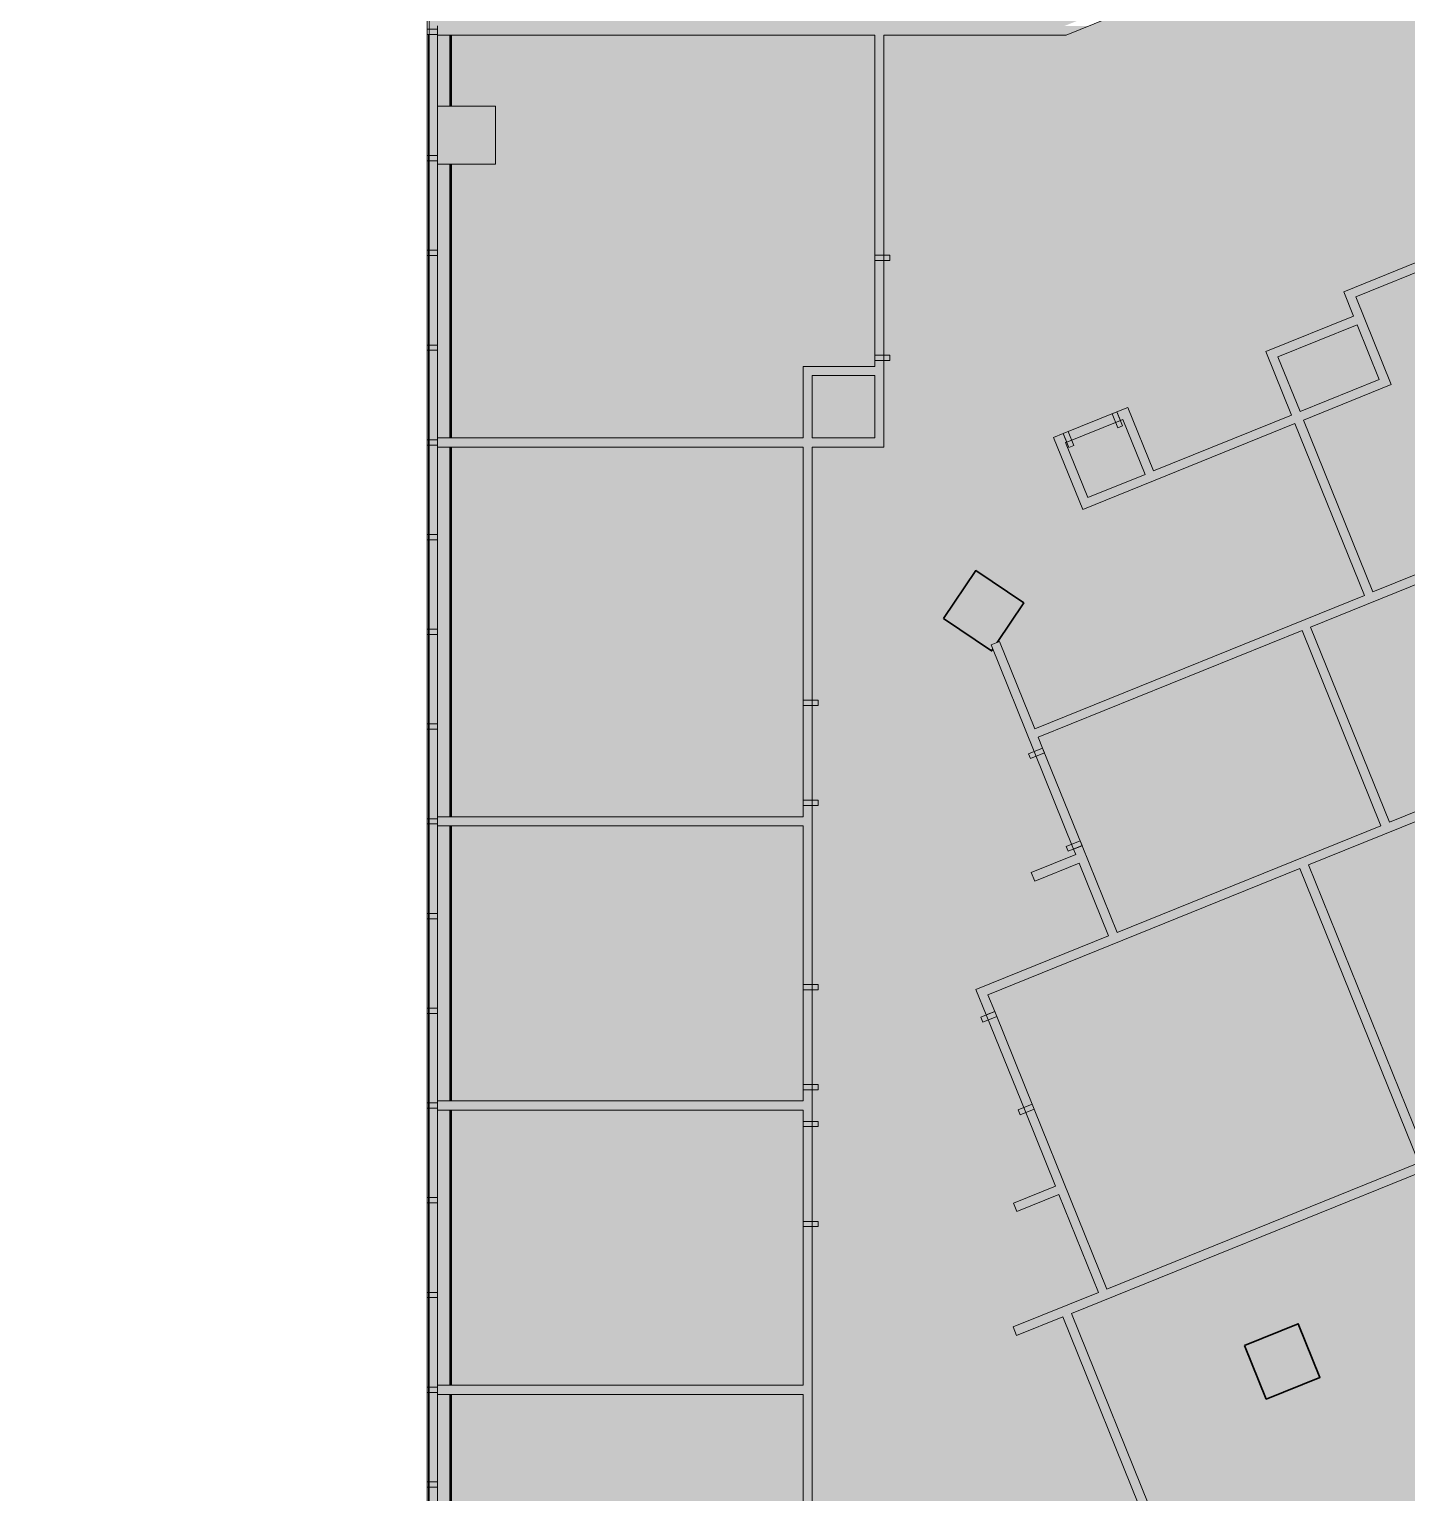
# Model space of a CAD drawing. Header units: inches. Extents: x -285 to 3116, y -17387 to -14851.
# Drawn here: x 1151 to 1674, y -16814 to -16258 of the extents above; entities that cross this region are included whole.
import ezdxf

# ---------------------------------------------------------------- set-up
doc = ezdxf.new("R2010")
doc.units = ezdxf.units.IN
doc.header["$MEASUREMENT"] = 0
for name, color, linetype, lineweight in [('A-COLS', 250, 'Continuous', 30), ('A-DETL-GENF', 92, 'Continuous', 9), ('A-DETL-THIN', 151, 'Continuous', 9), ('A-DOOR', 31, 'Continuous', 13), ('A-DOOR-FRAM', 250, 'Continuous', 30), ('A-FLOR-HRAL', 10, 'Continuous', 20), ('A-WALL', 113, 'Continuous', 13), ('A-WALL-PATT', 111, 'Continuous', 13), ('A-WALL-PRHT', 130, 'Continuous', 50), ('Chevy Chase Pavilion_9th - 900 _ 910_dwg', 8, 'Continuous', 9), ('I-WALL', 2, 'Continuous', 13), ('S-COLS', 52, 'Continuous', 13)]:
    doc.layers.add(name, color=color, linetype=linetype, lineweight=lineweight)

# ---------------------------------------------------------------- blocks, each defined once
blk = doc.blocks.new('Chevy Chase Pavilion_9th - 900 _ 910_dwg-4821032-FIRST FLOOR RCP')
at = {"layer": 'A-COLS', "color": 133, "flags": 128}
for points in [[(2141.67, 1912.51), (2153.93, 1930.78), (2172.19, 1918.51), (2162.07, 1903.42)], [(2160.39, 1900.92), (2159.93, 1900.25), (2141.67, 1912.51)]]:
    blk.add_lwpolyline(points, dxfattribs=at)
blk.add_lwpolyline([(2256.12, 1636.3), (2276.52, 1644.54), (2284.76, 1624.14), (2264.36, 1615.9)], close=True, dxfattribs=at)
at = {"layer": 'A-FLOR-HRAL', "color": 253}
for p, q in [((1945.33, 2326.94), (1945.33, 1510.48)), ((1949.29, 2134.22), (1949.29, 2107.22)), ((1949.29, 2085.22), (1949.29, 1981.23)), ((1949.29, 1977.73), (1949.29, 1837.23)), ((1949.29, 1833.73), (1949.29, 1729.23)), ((1949.29, 1725.73), (1949.29, 1621.23)), ((1949.29, 1617.73), (1949.29, 1513.23))]:
    blk.add_line(p, q, dxfattribs=at)
at = {"layer": 'A-FLOR-HRAL', "color": 253, "flags": 128}
for points in [[(1949.28, 2134.47), (1945.33, 2134.47), (1945.33, 2136.47), (1949.28, 2136.47)], [(1949.28, 1978.48), (1945.33, 1978.48), (1945.33, 1980.47), (1949.28, 1980.47)], [(1949.28, 1834.48), (1945.33, 1834.48), (1945.33, 1836.47), (1949.28, 1836.47)], [(1949.28, 1726.48), (1945.33, 1726.48), (1945.33, 1728.47), (1949.28, 1728.47)], [(1949.28, 1618.48), (1945.33, 1618.48), (1945.33, 1620.47), (1949.28, 1620.47)]]:
    blk.add_lwpolyline(points, dxfattribs=at)
for points in [[(1949.28, 2088.47), (1949.28, 2086.48), (1945.33, 2086.48), (1945.33, 2088.47)], [(1949.28, 2052.47), (1949.28, 2050.48), (1945.33, 2050.48), (1945.33, 2052.47)], [(1949.28, 2016.47), (1949.28, 2014.48), (1945.33, 2014.48), (1945.33, 2016.47)], [(1949.28, 1944.47), (1949.28, 1942.48), (1945.33, 1942.48), (1945.33, 1944.47)], [(1949.28, 1908.47), (1949.28, 1906.48), (1945.33, 1906.48), (1945.33, 1908.47)], [(1949.28, 1872.47), (1949.28, 1870.48), (1945.33, 1870.48), (1945.33, 1872.47)], [(1949.28, 1800.47), (1949.28, 1798.48), (1945.33, 1798.48), (1945.33, 1800.47)], [(1949.28, 1764.47), (1949.28, 1762.48), (1945.33, 1762.48), (1945.33, 1764.47)], [(1949.28, 1692.47), (1949.28, 1690.48), (1945.33, 1690.48), (1945.33, 1692.47)], [(1949.28, 1656.47), (1949.28, 1654.48), (1945.33, 1654.48), (1945.33, 1656.47)], [(1949.28, 1584.47), (1949.28, 1582.48), (1945.33, 1582.48), (1945.33, 1584.47)]]:
    blk.add_lwpolyline(points, close=True, dxfattribs=at)
at = {"layer": 'A-WALL', "color": 133, "lineweight": 30}
for p, q in [((1946.03, 2134.48), (1946.03, 2088.47)), ((1946.03, 2098.48), (1946.03, 2052.47)), ((1946.03, 2062.48), (1946.03, 2016.47)), ((1946.03, 2026.48), (1946.03, 1980.47)), ((1946.03, 1990.48), (1946.03, 1944.47)), ((1946.03, 1954.48), (1946.03, 1908.47)), ((1946.03, 1918.48), (1946.03, 1872.47)), ((1946.03, 1882.48), (1946.03, 1836.47)), ((1946.03, 1846.48), (1946.03, 1800.47)), ((1946.03, 1810.48), (1946.03, 1764.47)), ((1946.03, 1774.48), (1946.03, 1728.47)), ((1946.03, 1738.48), (1946.03, 1692.47)), ((1946.03, 1702.48), (1946.03, 1656.47)), ((1946.03, 1666.48), (1946.03, 1620.47)), ((1946.03, 1630.48), (1946.03, 1584.47)), ((1946.03, 1594.48), (1946.03, 1548.47))]:
    blk.add_line(p, q, dxfattribs=at)
at = {"layer": 'A-WALL-PRHT', "color": 213}
for p, q in [((1954.3, 2134.22), (1954.3, 2107.22)), ((1954.3, 2085.22), (1954.3, 1981.23)), ((1954.3, 1977.73), (1954.3, 1837.23)), ((1954.3, 1833.73), (1954.3, 1729.23)), ((1954.3, 1725.73), (1954.3, 1621.23)), ((1954.3, 1617.73), (1954.3, 1513.23))]:
    blk.add_line(p, q, dxfattribs=at)
blk = doc.blocks.new('Single Flush - OTJ_SOLIDFLUSH_ALUM-4829932-FIRST FLOOR RCP')
at = {"layer": 'A-DOOR-FRAM', "color": 8, "lineweight": 20}
for p, q in [((-20, -4), (-20, 1.75)), ((-20, 1.75), (-18, 1.75)), ((-18, -4), (-18, 1.75)), ((18.000004, -4), (18.000004, 1.75)), ((18.000004, 1.75), (20.000004, 1.75)), ((20.000004, -4), (20.000004, 1.75)), ((-20, -4), (-18, -4)), ((18.000004, -4), (20.000004, -4))]:
    blk.add_line(p, q, dxfattribs=at)
blk = doc.blocks.new('Single Flush - OTJ_SOLIDFLUSH_ALUM-4829993-FIRST FLOOR RCP')
at = {"layer": 'A-DOOR-FRAM', "color": 8, "lineweight": 20}
for p, q in [((-20, 4), (-20, -1.75)), ((-20, 4), (-18, 4)), ((-18, 4), (-18, -1.75)), ((18.000004, 4), (18.000004, -1.75)), ((18.000004, 4), (20.000004, 4)), ((20.000004, 4), (20.000004, -1.75)), ((-20, -1.75), (-18, -1.75)), ((18.000004, -1.75), (20.000004, -1.75))]:
    blk.add_line(p, q, dxfattribs=at)
blk = doc.blocks.new('Single Flush - 18_-4865714-FIRST FLOOR RCP')
at = {"layer": 'A-DOOR-FRAM', "color": 8, "lineweight": 20}
for p, q in [((-11, 4), (-11, -1.75)), ((-11, 4), (-9, 4)), ((-9, 4), (-9, -1.75)), ((9.000004, 4), (9.000004, -1.75)), ((9.000004, 4), (11.000004, 4)), ((11.000004, 4), (11.000004, -1.75)), ((-11, -1.75), (-9, -1.75)), ((9.000004, -1.75), (11.000004, -1.75))]:
    blk.add_line(p, q, dxfattribs=at)
blk = doc.blocks.new('Concrete-Rectangular-Column - 1_10_-4868861-FIRST FLOOR RCP')
at = {"layer": 'S-COLS', "lineweight": 9}
blk.add_hatch(color=7, dxfattribs=at).paths.add_polyline_path([(-11, -11), (11, -11), (11, 11), (-11, 11), (-11, -0.73)], flags=0)
at = {"layer": 'S-COLS', "color": 8, "lineweight": 20}
for p, q in [((-11, 11), (11, 11)), ((-11, -11), (-11, 11)), ((11, 11), (11, -11)), ((11, -11), (-11, -11))]:
    blk.add_line(p, q, dxfattribs=at)

msp = doc.modelspace()

# ---------------------------------------------------------------- hatches: boundary and pattern name
at = {"layer": 'A-DETL-GENF'}
h = msp.add_hatch(color=9, dxfattribs=at)
h.paths.add_polyline_path([(1302.6, -17215.94), (2101.91, -16893.02), (2369.07, -17073.22), (3115.76, -16771.16), (2391.35, -14980.46), (213.35, -14980.46), (213.35, -15030.58), (-284.65, -15030.58), (-284.65, -16143.57), (537.04, -15811.16), (531.92, -15800.18), (523.56, -15803.56), (515.31, -15783.16), (522.61, -15780.21), (514.27, -15762.32), (514.27, -15614.27), (505.02, -15614.27), (505.02, -15592.27), (514.27, -15592.27), (514.27, -15590.77), (505.02, -15590.77), (505.02, -15568.77), (514.27, -15568.77), (514.28, -15462.32), (1432.27, -15462.32), (1458.98, -15483.69), (1462.14, -15478.99), (1480.38, -15491.3), (1476.2, -15497.5), (1563.41, -15567.33), (1764.19, -16064.31), (1747.08, -16071.22), (1783.03, -16160.06), (1782.99, -16160.08), (1783.33, -16160.94), (1811.86, -16160.94), (1811.86, -16164.44), (1782.49, -16164.44), (1608.57, -16234.8), (1607.26, -16231.55), (1636.65, -16219.66), (1575.78, -16069.07), (1551.88, -16010), (1308.53, -16066.99), (1308.52, -16066.94), (1302.6, -16068.38), (1302.6, -16877.94)], flags=0)
h.paths.add_polyline_path([(1504.34, -17130.23), (1444.27, -16981.55), (1444.8, -16981.34), (1444.8, -16929.33), (1448.3, -16929.33), (1448.3, -16979.92), (1536.76, -16944.19), (1538.07, -16947.43), (1448.83, -16983.48), (1507.58, -17128.92)], flags=0)
h.paths.add_polyline_path([(1637.85, -17076.29), (1579.1, -16930.86), (1575.16, -16932.45), (1573.85, -16929.2), (1584.97, -16924.71), (1586.28, -16927.95), (1582.34, -16929.54), (1641.1, -17074.98)], flags=0)
h.paths.add_polyline_path([(1743.46, -17006.56), (1694.11, -16884.39), (1623.37, -16912.97), (1622.06, -16909.72), (1699.98, -16878.24), (1701.3, -16881.49), (1697.35, -16883.08), (1746.71, -17005.25)], flags=0)
h.paths.add_polyline_path([(1905.81, -16968.04), (1847.05, -16822.6), (1738.38, -16866.5), (1737.07, -16863.26), (1973.93, -16767.57), (1975.24, -16770.82), (1850.3, -16821.29), (1909.05, -16966.73)], flags=0)
h.paths.add_polyline_path([(2374.07, -16920.99), (2319.62, -16786.38), (2314.55, -16788.43), (2313.24, -16785.19), (2324.36, -16780.69), (2325.67, -16783.93), (2322.86, -16785.07), (2377.32, -16919.68)], flags=0)
h.paths.add_polyline_path([(2082.9, -16896.48), (2081.11, -16892.06), (2031.38, -16838.73), (2047.73, -16832.12), (2016.27, -16754.24), (2012.33, -16755.83), (2011.01, -16752.59), (2084.73, -16722.81), (2086.04, -16726.05), (2019.51, -16752.93), (2052.29, -16834.06), (2037.42, -16840.07), (2084.11, -16890.14), (2086.15, -16895.17), (2084.11, -16895.99)], flags=0)
h.paths.add_polyline_path([(1448.3, -16889.33), (1444.8, -16889.33), (1444.8, -16885.08), (1305.81, -16885.08), (1305.81, -16881.58), (1444.8, -16881.58), (1444.8, -16877.33), (1448.3, -16877.33), (1448.3, -16885.08)], flags=0)
h.paths.add_polyline_path([(2104.59, -16889.06), (2101.37, -16887.69), (2145.93, -16782.86), (2142.91, -16775.38), (2169.5, -16764.62), (2262.13, -16805.87), (2276.15, -16800.19), (2277.47, -16803.44), (2262.06, -16809.67), (2169.43, -16768.43), (2147.47, -16777.31), (2149.72, -16782.9), (2109.32, -16877.94)], flags=0)
h.paths.add_polyline_path([(1570.71, -16865.49), (1569.4, -16862.24), (1587.02, -16855.13), (1543.58, -16747.6), (1525.96, -16754.71), (1524.65, -16751.47), (1557.1, -16738.36), (1542.06, -16701.19), (1526.07, -16707.65), (1524.76, -16704.41), (1540.75, -16697.94), (1529.44, -16669.99), (1532.69, -16668.68), (1560.35, -16737.05), (1678.97, -16689.12), (1633.71, -16577.22), (1515.1, -16625.2), (1517.69, -16631.6), (1514.44, -16632.91), (1510.54, -16623.27), (1560.99, -16602.86), (1549.81, -16575.21), (1532.89, -16582.05), (1531.58, -16578.81), (1548.49, -16571.96), (1547.65, -16569.88), (1550.89, -16568.57), (1564.24, -16601.55), (1664.48, -16560.99), (1634.51, -16486.82), (1534.24, -16527.39), (1535.89, -16531.49), (1532.65, -16532.8), (1516.27, -16492.31), (1519.52, -16491), (1532.92, -16524.14), (1658.22, -16473.45), (1631.82, -16408.19), (1551.13, -16440.83), (1540.05, -16413.43), (1543.75, -16411.94), (1545.06, -16415.18), (1544.6, -16415.36), (1553.06, -16436.27), (1574.84, -16427.47), (1566.39, -16406.56), (1565.45, -16406.94), (1564.14, -16403.7), (1568.33, -16402.01), (1578.08, -16426.15), (1630.51, -16404.95), (1620.75, -16380.83), (1654.13, -16367.34), (1650.38, -16358.07), (1698.36, -16338.67), (1699.67, -16341.91), (1693.87, -16344.25), (1710.58, -16385.61), (1707.34, -16386.92), (1690.63, -16345.56), (1654.94, -16360), (1668.42, -16393.38), (1635.06, -16406.88), (1661.47, -16472.14), (1730.48, -16444.22), (1722.32, -16424.01), (1725.56, -16422.7), (1735.04, -16446.15), (1637.76, -16485.51), (1667.73, -16559.68), (1766.92, -16519.55), (1769.82, -16526.74), (1766.58, -16528.05), (1764.98, -16524.11), (1636.95, -16575.91), (1682.22, -16687.81), (1739.72, -16664.58), (1733.7, -16649.67), (1789.25, -16627.2), (1773.89, -16589.18), (1788.83, -16583.14), (1781.56, -16565.14), (1784.8, -16563.83), (1793.39, -16585.08), (1778.45, -16591.11), (1843.28, -16751.6), (1858.69, -16745.37), (1860, -16748.62), (1768.44, -16785.61), (1767.13, -16782.36), (1840.04, -16752.91), (1805.79, -16668.13), (1794.35, -16684.47), (1759.77, -16660.26), (1683.53, -16691.05), (1727.02, -16798.57), (1730.05, -16797.35), (1731.36, -16800.59), (1720.79, -16804.86), (1719.48, -16801.61), (1723.78, -16799.88), (1680.29, -16692.37), (1546.82, -16746.29), (1590.26, -16853.82), (1682.39, -16816.6), (1683.7, -16819.84), (1587.02, -16858.9)], flags=0)
h.paths.add_polyline_path([(2497.7, -16841.28), (2453.57, -16732.19), (2362.75, -16768.93), (2361.44, -16765.69), (2546.78, -16690.71), (2548.09, -16693.96), (2456.81, -16730.88), (2500.94, -16839.97)], flags=0)
h.paths.add_polyline_path([(1448.3, -16837.33), (1444.8, -16837.33), (1444.8, -16777.08), (1305.8, -16777.08), (1305.8, -16773.58), (1444.8, -16773.58), (1444.8, -16713.33), (1448.3, -16713.33), (1448.3, -16781.12)], flags=0)
h.paths.add_polyline_path([(2641.13, -16813.36), (2586.53, -16678.41), (2585.17, -16678.96), (2583.86, -16675.71), (2591.27, -16672.71), (2592.59, -16675.96), (2589.78, -16677.09), (2644.37, -16812.05)], flags=0)
h.paths.add_polyline_path([(2285.08, -16750.5), (2193.11, -16709.55), (2160.02, -16627.64), (2157.18, -16628.79), (2155.87, -16625.54), (2158.71, -16624.4), (2157.69, -16621.88), (2156.99, -16622.16), (2119.48, -16529.32), (2058.16, -16554.1), (2055.07, -16546.45), (1996.3, -16570.19), (2037.96, -16673.18), (2118.78, -16640.53), (2120.09, -16643.77), (1959.26, -16708.75), (1957.94, -16705.51), (2034.72, -16674.49), (1993.05, -16571.51), (1873.52, -16619.8), (1915.18, -16722.78), (1920.86, -16720.49), (1922.17, -16723.73), (1913.24, -16727.34), (1867.36, -16613.93), (1870.61, -16612.61), (1872.2, -16616.56), (2027.91, -16553.65), (1980.04, -16435.18), (1841.93, -16490.98), (1858.91, -16532.95), (1841.27, -16540.09), (1855.61, -16575.53), (1852.36, -16576.85), (1836.71, -16538.16), (1854.35, -16531.02), (1838.68, -16492.29), (1821.12, -16499.38), (1774.49, -16383.95), (1797.67, -16374.58), (1789.14, -16353.49), (1792.39, -16352.18), (1802.22, -16376.52), (1779.04, -16385.88), (1823.06, -16494.83), (1978.73, -16431.93), (1908.31, -16257.62), (1775.81, -16311.15), (1777.41, -16315.09), (1774.16, -16316.4), (1772.57, -16312.46), (1733.05, -16328.43), (1731.74, -16325.18), (1906.99, -16254.38), (1870.66, -16164.44), (1847.86, -16164.44), (1847.86, -16160.94), (1869.24, -16160.94), (1858.64, -16134.69), (1862.35, -16133.19), (1862.83, -16134.39), (1893.44, -16122.02), (1894.94, -16125.73), (1864.33, -16138.1), (1900.27, -16227.05), (1996.71, -16188.09), (1960.75, -16099.09), (1933.87, -16109.96), (1932.37, -16106.25), (1989.85, -16083.02), (1991.35, -16086.73), (1964.46, -16097.59), (2000.42, -16186.59), (2096.83, -16147.64), (2060.82, -16058.63), (2030.29, -16070.98), (2028.79, -16067.27), (2063.03, -16053.42), (2105.52, -16158.45), (2085.06, -16166.73), (2092.3, -16184.66), (2198, -16141.96), (2183, -16104.88), (2209.11, -16094.33), (2174.41, -16008.55), (2178.12, -16007.05), (2253.73, -16193.95), (2237.93, -16200.33), (2213.55, -16139.99), (2093.8, -16188.37), (2116.31, -16244.08), (2202.6, -16209.22), (2256.57, -16342.8), (2196.76, -16366.96), (2219.27, -16422.68), (2312.48, -16385.02), (2287.94, -16324.29), (2304.61, -16317.56), (2387.81, -16523.52), (2397.36, -16519.66), (2399.23, -16524.29), (2390.15, -16527.96), (2452.7, -16682.78), (2285.14, -16750.47)], flags=0)
h.paths.add_polyline_path([(2285.14, -16746.7), (2420.65, -16691.95), (2402.51, -16647.04), (2430, -16635.94), (2386.91, -16529.28), (2271.85, -16575.76), (2282.15, -16601.26), (2278.9, -16602.57), (2268.6, -16577.07), (2160.93, -16620.57), (2195.82, -16706.93), (2285.08, -16746.67)], flags=0)
h.paths.add_polyline_path([(2764.75, -16733.24), (2720.62, -16624.16), (2629.67, -16660.96), (2628.35, -16657.71), (2724.68, -16618.74), (2725.99, -16621.99), (2723.87, -16622.85), (2768, -16731.93)], flags=0)
h.paths.add_polyline_path([(2908.14, -16705.43), (2853.58, -16570.38), (2763.07, -16606.99), (2761.76, -16603.74), (2852.27, -16567.13), (2850.84, -16563.61), (2854.09, -16562.3), (2911.38, -16704.12)], flags=0)
h.paths.add_polyline_path([(2423.9, -16690.64), (2448.14, -16680.85), (2431.31, -16639.18), (2407.07, -16648.98), (2420.72, -16682.78)], flags=0)
h.paths.add_polyline_path([(1793.49, -16679.59), (1804.22, -16664.26), (1796.59, -16645.38), (1763.64, -16658.69), (1778.45, -16669.06)], flags=0)
h.paths.add_polyline_path([(1444.8, -16673.33), (1444.8, -16669.08), (1305.8, -16669.08), (1305.8, -16665.58), (1444.8, -16665.58), (1444.8, -16661.33), (1448.3, -16661.33), (1448.3, -16673.33)], flags=0)
h.paths.add_polyline_path([(1742.97, -16663.27), (1795.28, -16642.13), (1790.56, -16630.44), (1738.25, -16651.6), (1741.75, -16660.26)], flags=0)
h.paths.add_polyline_path([(2508.22, -16660.35), (2505.36, -16653.27), (2508.61, -16651.96), (2510.16, -16655.8), (2554.66, -16637.81), (2536.39, -16592.66), (2491.91, -16610.63), (2493.62, -16614.87), (2490.38, -16616.18), (2485.87, -16605.02), (2489.11, -16603.71), (2490.6, -16607.39), (2535.08, -16589.42), (2517.11, -16544.98), (2472.64, -16562.94), (2474.13, -16566.62), (2470.88, -16567.93), (2466.29, -16556.57), (2469.54, -16555.26), (2471.33, -16559.7), (2515.79, -16541.73), (2493.16, -16485.78), (2447.1, -16504.39), (2447.29, -16504.88), (2448.92, -16504.22), (2450.43, -16507.97), (2447.19, -16509.28), (2445.67, -16505.53), (2436.32, -16509.31), (2434.45, -16504.68), (2442.83, -16501.29), (2266.94, -16065.91), (2525.38, -15961.5), (2490.2, -15874.44), (2713.16, -15784.37), (2714.66, -15788.08), (2495.41, -15876.65), (2530.58, -15963.71), (2273.08, -16067.74), (2447.47, -16499.41), (2445.42, -16500.24), (2445.6, -16500.68), (2920.05, -16309), (2924.66, -16320.41), (2929.59, -16318.42), (2930.9, -16321.66), (2922.72, -16324.97), (2918.3, -16314.02), (2776.87, -16371.16), (2820.81, -16479.92), (2817.56, -16481.23), (2815.92, -16477.16), (2812.2, -16478.67), (2810.89, -16475.42), (2814.61, -16473.92), (2773.62, -16372.47), (2628.55, -16431.08), (2690.05, -16583.12), (2715.05, -16573.02), (2706.95, -16553), (2759.24, -16531.85), (2746.89, -16501.32), (2773.81, -16490.42), (2775.12, -16493.67), (2751.44, -16503.25), (2763.8, -16533.78), (2711.51, -16554.93), (2719.61, -16574.95), (2688.12, -16587.67), (2680.03, -16567.67), (2608.64, -16596.55), (2616.71, -16616.52), (2598.81, -16623.75), (2597.5, -16620.51), (2612.16, -16614.59), (2604.09, -16594.62), (2678.71, -16564.43), (2625.3, -16432.39), (2496.4, -16484.47), (2557.91, -16636.5), (2560.41, -16635.49), (2561.72, -16638.74), (2510.16, -16659.57)], flags=0)
h.paths.add_polyline_path([(1448.3, -16621.33), (1444.8, -16621.33), (1444.8, -16561.08), (1305.8, -16561.08), (1305.8, -16557.58), (1444.8, -16557.58), (1444.8, -16553.33), (1448.3, -16553.33), (1448.3, -16601.55)], flags=0)
h.paths.add_polyline_path([(2159.75, -16615.65), (2193.15, -16602.16), (2157.17, -16513.1), (2123.77, -16526.59), (2157.69, -16610.53)], flags=0)
h.paths.add_polyline_path([(2197.79, -16600.29), (2383.18, -16525.39), (2347.2, -16436.32), (2161.81, -16511.23), (2188.41, -16577.07)], flags=0)
h.paths.add_polyline_path([(2031.62, -16552.15), (2053.76, -16543.2), (2051.9, -16538.6), (2055.14, -16537.29), (2060.09, -16549.54), (2120.49, -16525.14), (2119.58, -16522.89), (2206.28, -16487.87), (2198.5, -16468.63), (2026.03, -16538.31), (2031.47, -16551.78)], flags=0)
h.paths.add_polyline_path([(2024.15, -16533.67), (2041.07, -16526.84), (2032.06, -16504.56), (2015.15, -16511.39), (2020.79, -16525.34)], flags=0)
h.paths.add_polyline_path([(2835.86, -16526.52), (2832.55, -16518.32), (2835.79, -16517.01), (2836.79, -16519.49), (2960.01, -16469.71), (2961.32, -16472.95), (2838.1, -16522.73), (2839.1, -16525.21), (2836.79, -16526.15)], flags=0)
h.paths.add_polyline_path([(2044.77, -16525.34), (2196.63, -16463.99), (2185.46, -16436.34), (2214.64, -16424.55), (2169.62, -16313.12), (1967.96, -16394.6), (2012.9, -16505.83), (2033.52, -16497.5), (2039.14, -16511.39)], flags=0)
h.paths.add_polyline_path([(1444.8, -16513.33), (1444.8, -16417.08), (1305.8, -16417.08), (1305.81, -16413.58), (1444.8, -16413.58), (1444.8, -16386.42), (1472.05, -16386.42), (1472.05, -16384.17), (1475.55, -16384.17), (1475.55, -16417.08), (1448.3, -16417.08), (1448.3, -16513.33)], flags=0)
h.paths.add_polyline_path([(2213.69, -16484.87), (2289.16, -16454.38), (2270.21, -16407.49), (2194.75, -16437.98), (2212.96, -16483.05)], flags=0)
h.paths.add_polyline_path([(2296.58, -16451.38), (2345.32, -16431.69), (2326.38, -16384.8), (2277.63, -16404.49), (2290.49, -16436.32)], flags=0)
h.paths.add_polyline_path([(1471.96, -16413.58), (1472.05, -16413.58), (1472.05, -16389.92), (1448.3, -16389.92), (1448.3, -16413.58)], flags=0)
h.paths.add_polyline_path([(1633.75, -16403.63), (1663.87, -16391.45), (1655.44, -16370.59), (1625.31, -16382.76), (1631.82, -16398.86)], flags=0)
h.paths.add_polyline_path([(1966.09, -16389.96), (2172.38, -16306.61), (2194.89, -16362.33), (2250.06, -16340.04), (2219.65, -16264.76), (2137.99, -16297.75), (2140.65, -16304.34), (1960.84, -16376.98)], flags=0)
h.paths.add_polyline_path([(2317.12, -16383.15), (2324.51, -16380.16), (2301.84, -16324.07), (2294.45, -16327.05), (2315.91, -16380.16)], flags=0)
h.paths.add_polyline_path([(1958.97, -16372.34), (2134.14, -16301.57), (2080.42, -16168.6), (1916.47, -16234.93), (1926.56, -16259.91), (1915.37, -16264.43), (1935.04, -16313.12)], flags=0)
h.paths.add_polyline_path([(1475.55, -16344.17), (1472.05, -16344.17), (1472.05, -16260.58), (1305.8, -16260.58), (1305.8, -16257.08), (1544.17, -16257.08), (1570.18, -16246.56), (1571.49, -16249.8), (1544.85, -16260.58), (1475.55, -16260.58)], flags=0)
h.paths.add_polyline_path([(1305.81, -16309.58), (1305.81, -16287.58), (1327.81, -16287.58), (1327.81, -16309.58)], flags=0)
h.paths.add_polyline_path([(2136.12, -16293.12), (2217.77, -16260.13), (2199.84, -16215.73), (2118.18, -16248.72), (2136.02, -16292.86)], flags=0)
h.paths.add_polyline_path([(1913.87, -16260.72), (1921.35, -16257.7), (1909.25, -16227.73), (1901.77, -16230.76), (1912.65, -16257.7)], flags=0)
h.paths.add_polyline_path([(1914.97, -16231.22), (2100.31, -16156.24), (2098.33, -16151.34), (1912.96, -16226.23), (1914.78, -16230.76)], flags=0)
h.paths.add_polyline_path([(1639.89, -16218.35), (1779.87, -16161.72), (1779.74, -16161.39), (1639.76, -16218.02)], flags=0)
h.paths.add_polyline_path([(2240.69, -16193.83), (2248.14, -16190.82), (2225.61, -16135.12), (2218.19, -16138.12), (2239.48, -16190.82)], flags=0)
h.paths.add_polyline_path([(2201.71, -16140.46), (2224.11, -16131.41), (2210.61, -16098.04), (2188.21, -16107.09), (2201.52, -16139.99)], flags=0)
h.paths.add_polyline_path([(1566.03, -16106.49), (1557.79, -16086.09), (1578.19, -16077.85), (1586.43, -16098.25)], flags=0)
at = {"layer": 'A-WALL-PATT', "lineweight": 9}
for points in [[(1544.85, -16260.58), (1553.46, -16257.08), (1305.8, -16257.08), (1305.8, -16260.58), (1544.17, -16260.58)], [(1654.94, -16360), (1690.63, -16345.56), (1689.32, -16342.32), (1653.63, -16356.76)], [(1665.18, -16394.69), (1668.42, -16393.38), (1653.63, -16356.76), (1650.38, -16358.07), (1664.65, -16393.38)], [(1625.31, -16382.76), (1655.44, -16370.59), (1654.13, -16367.34), (1623.99, -16379.52)], [(1630.51, -16404.95), (1633.75, -16403.63), (1623.99, -16379.52), (1620.75, -16380.83), (1623.99, -16388.85)], [(1472.05, -16389.92), (1472.05, -16386.42), (1448.3, -16386.42), (1448.3, -16389.92), (1448.39, -16389.92)], [(1554.38, -16439.52), (1665.18, -16394.69), (1663.87, -16391.45), (1553.06, -16436.27), (1553.46, -16437.26)], [(1574.84, -16427.47), (1578.08, -16426.15), (1569.64, -16405.25), (1566.39, -16406.56), (1574.76, -16427.27)], [(1658.22, -16473.45), (1661.47, -16472.14), (1635.06, -16406.88), (1631.82, -16408.19), (1658.16, -16473.3)], [(1551.13, -16440.83), (1554.38, -16439.52), (1543.29, -16412.12), (1540.05, -16413.43), (1544.17, -16423.61)], [(1534.24, -16527.39), (1731.8, -16447.46), (1730.48, -16444.22), (1532.92, -16524.14)], [(1664.48, -16560.99), (1667.73, -16559.68), (1637.76, -16485.51), (1634.51, -16486.82), (1664.44, -16560.88)], [(1511.85, -16626.51), (1768.23, -16522.8), (1766.92, -16519.55), (1510.54, -16623.27), (1511.32, -16625.2)], [(1444.8, -16561.08), (1444.8, -16557.58), (1305.8, -16557.58), (1305.8, -16561.08), (1338.14, -16561.08)], [(1532.89, -16582.05), (1549.81, -16575.21), (1548.49, -16571.96), (1531.58, -16578.81)], [(1525.96, -16754.71), (1796.59, -16645.38), (1795.28, -16642.13), (1524.65, -16751.47)], [(1305.8, -16669.08), (1444.8, -16669.08), (1444.8, -16665.58), (1305.8, -16665.58)], [(1526.07, -16707.65), (1542.06, -16701.19), (1540.75, -16697.94), (1524.76, -16704.41)], [(1587.02, -16855.13), (1590.26, -16853.82), (1546.82, -16746.29), (1543.58, -16747.6), (1586.97, -16855.01)], [(1338.14, -16777.08), (1444.8, -16777.08), (1444.8, -16773.58), (1305.8, -16773.58), (1305.8, -16777.08)]]:
    msp.add_hatch(color=7, dxfattribs=at).paths.add_polyline_path(points, flags=0)
h = msp.add_hatch(color=7, dxfattribs=at)
h.paths.add_polyline_path([(1475.55, -16413.58), (1475.55, -16384.17), (1472.05, -16384.17), (1472.05, -16413.58)], flags=0)
h.paths.add_polyline_path([(1472.05, -16344.17), (1475.55, -16344.17), (1475.55, -16260.58), (1472.05, -16260.58)], flags=0)
h = msp.add_hatch(color=7, dxfattribs=at)
h.paths.add_polyline_path([(1444.8, -16981.34), (1448.3, -16979.92), (1448.3, -16929.33), (1444.8, -16929.33), (1444.8, -16980.24)], flags=0)
h.paths.add_polyline_path([(1447.52, -16889.33), (1448.3, -16889.33), (1448.3, -16877.33), (1444.8, -16877.33), (1444.8, -16889.33)], flags=0)
h.paths.add_polyline_path([(1448.3, -16837.33), (1448.3, -16713.33), (1444.8, -16713.33), (1444.8, -16837.33)], flags=0)
h.paths.add_polyline_path([(1448.3, -16673.33), (1448.3, -16661.33), (1444.8, -16661.33), (1444.8, -16673.33)], flags=0)
h.paths.add_polyline_path([(1444.8, -16621.33), (1448.3, -16621.33), (1448.3, -16553.33), (1444.8, -16553.33), (1444.8, -16601.55)], flags=0)
h.paths.add_polyline_path([(1444.8, -16513.33), (1448.3, -16513.33), (1448.3, -16386.42), (1444.8, -16386.42), (1444.8, -16483.05)], flags=0)
h = msp.add_hatch(color=7, dxfattribs=at)
h.paths.add_polyline_path([(1544.6, -16415.36), (1545.06, -16415.18), (1543.75, -16411.94), (1543.29, -16412.12), (1544.53, -16415.18)], flags=0)
h.paths.add_polyline_path([(1565.45, -16406.94), (1569.64, -16405.25), (1568.33, -16402.01), (1564.14, -16403.7), (1565.43, -16406.88)], flags=0)
h = msp.add_hatch(color=7, dxfattribs=at)
h.paths.add_polyline_path([(1305.81, -16417.08), (1444.8, -16417.08), (1444.8, -16413.58), (1305.8, -16413.58), (1305.8, -16417.08)], flags=0)
h.paths.add_polyline_path([(1475.55, -16417.08), (1475.55, -16413.58), (1448.3, -16413.58), (1448.3, -16417.08), (1472.05, -16417.08)], flags=0)
h = msp.add_hatch(color=7, dxfattribs=at)
h.paths.add_polyline_path([(1560.99, -16602.86), (1564.24, -16601.55), (1550.89, -16568.57), (1547.65, -16569.88), (1560.93, -16602.71)], flags=0)
h.paths.add_polyline_path([(1532.65, -16532.8), (1535.89, -16531.49), (1519.52, -16491), (1516.27, -16492.31), (1530.46, -16527.39)], flags=0)
h = msp.add_hatch(color=7, dxfattribs=at)
h.paths.add_polyline_path([(1723.78, -16799.88), (1727.02, -16798.57), (1683.53, -16691.05), (1680.29, -16692.37), (1698.36, -16737.05)], flags=0)
h.paths.add_polyline_path([(1678.97, -16689.12), (1682.22, -16687.81), (1636.95, -16575.91), (1633.71, -16577.22), (1675.49, -16680.5)], flags=0)
h = msp.add_hatch(color=7, dxfattribs=at)
h.paths.add_polyline_path([(1557.1, -16738.36), (1560.35, -16737.05), (1532.69, -16668.68), (1529.44, -16669.99), (1557.06, -16738.27)], flags=0)
h.paths.add_polyline_path([(1514.44, -16632.91), (1517.69, -16631.6), (1515.1, -16625.2), (1511.85, -16626.51)], flags=0)

# ---------------------------------------------------------------- linework, layer by layer
at = {"layer": 'A-DETL-THIN'}
msp.add_line((1302.6, -16068.38), (1302.6, -17215.94), dxfattribs=at)
at = {"layer": 'I-WALL', "color": 8, "lineweight": 20}
for p, q in [((1571.49, -16249.8), (1544.85, -16260.58)), ((1305.8, -16260.58), (1305.8, -16257.08)), ((1472.05, -16260.58), (1305.8, -16260.58)), ((1472.05, -16344.17), (1472.05, -16260.58)), ((1475.55, -16260.58), (1475.55, -16344.17)), ((1544.85, -16260.58), (1475.55, -16260.58)), ((1475.55, -16344.17), (1472.05, -16344.17)), ((1650.38, -16358.07), (1689.32, -16342.32)), ((1690.63, -16345.56), (1654.94, -16360)), ((1654.13, -16367.34), (1650.38, -16358.07)), ((1654.94, -16360), (1668.42, -16393.38)), ((1620.75, -16380.83), (1654.13, -16367.34)), ((1655.44, -16370.59), (1625.31, -16382.76)), ((1663.87, -16391.45), (1655.44, -16370.59)), ((1630.51, -16404.95), (1620.75, -16380.83)), ((1625.31, -16382.76), (1633.75, -16403.63)), ((1444.8, -16413.58), (1444.8, -16386.42)), ((1444.8, -16386.42), (1472.05, -16386.42)), ((1472.05, -16386.42), (1472.05, -16384.17)), ((1472.05, -16384.17), (1475.55, -16384.17)), ((1475.55, -16384.17), (1475.55, -16417.08)), ((1448.3, -16389.92), (1448.3, -16413.58)), ((1472.05, -16389.92), (1448.3, -16389.92)), ((1472.05, -16413.58), (1472.05, -16389.92)), ((1633.75, -16403.63), (1663.87, -16391.45)), ((1668.42, -16393.38), (1635.06, -16406.88)), ((1564.14, -16403.7), (1568.33, -16402.01)), ((1565.45, -16406.94), (1564.14, -16403.7)), ((1568.33, -16402.01), (1578.08, -16426.15)), ((1578.08, -16426.15), (1630.51, -16404.95)), ((1631.82, -16408.19), (1551.13, -16440.83)), ((1566.39, -16406.56), (1565.45, -16406.94)), ((1574.84, -16427.47), (1566.39, -16406.56)), ((1658.22, -16473.45), (1631.82, -16408.19)), ((1635.06, -16406.88), (1661.47, -16472.14)), ((1305.8, -16417.08), (1305.8, -16413.58)), ((1305.8, -16413.58), (1444.8, -16413.58)), ((1448.3, -16413.58), (1472.05, -16413.58)), ((1540.05, -16413.43), (1543.75, -16411.94)), ((1551.13, -16440.83), (1540.05, -16413.43)), ((1543.75, -16411.94), (1545.06, -16415.18)), ((1545.06, -16415.18), (1544.6, -16415.36)), ((1544.6, -16415.36), (1553.06, -16436.27)), ((1444.8, -16417.08), (1305.8, -16417.08)), ((1444.8, -16513.33), (1444.8, -16417.08)), ((1448.3, -16417.08), (1448.3, -16513.33)), ((1475.55, -16417.08), (1448.3, -16417.08)), ((1553.06, -16436.27), (1574.84, -16427.47)), ((1661.47, -16472.14), (1730.48, -16444.22)), ((1735.04, -16446.15), (1637.76, -16485.51)), ((1532.92, -16524.14), (1658.22, -16473.45)), ((1634.51, -16486.82), (1534.24, -16527.39)), ((1664.48, -16560.99), (1634.51, -16486.82)), ((1637.76, -16485.51), (1667.73, -16559.68)), ((1516.27, -16492.31), (1519.52, -16491)), ((1532.65, -16532.8), (1516.27, -16492.31)), ((1519.52, -16491), (1532.92, -16524.14)), ((1448.3, -16513.33), (1444.8, -16513.33)), ((1667.73, -16559.68), (1766.92, -16519.55)), ((1534.24, -16527.39), (1535.89, -16531.49)), ((1764.98, -16524.11), (1636.95, -16575.91)), ((1535.89, -16531.49), (1532.65, -16532.8)), ((1444.8, -16557.58), (1444.8, -16553.33)), ((1444.8, -16553.33), (1448.3, -16553.33)), ((1448.3, -16553.33), (1448.3, -16621.33)), ((1305.8, -16561.08), (1305.8, -16557.58)), ((1305.8, -16557.58), (1444.8, -16557.58)), ((1444.8, -16561.08), (1305.8, -16561.08)), ((1444.8, -16621.33), (1444.8, -16561.08)), ((1564.24, -16601.55), (1664.48, -16560.99)), ((1531.58, -16578.81), (1548.49, -16571.96)), ((1547.65, -16569.88), (1550.89, -16568.57)), ((1548.49, -16571.96), (1547.65, -16569.88)), ((1550.89, -16568.57), (1564.24, -16601.55)), ((1633.71, -16577.22), (1515.1, -16625.2)), ((1549.81, -16575.21), (1532.89, -16582.05)), ((1560.99, -16602.86), (1549.81, -16575.21)), ((1678.97, -16689.12), (1633.71, -16577.22)), ((1636.95, -16575.91), (1682.22, -16687.81)), ((1532.89, -16582.05), (1531.58, -16578.81)), ((1510.54, -16623.27), (1560.99, -16602.86)), ((1448.3, -16621.33), (1444.8, -16621.33)), ((1514.44, -16632.91), (1510.54, -16623.27)), ((1515.1, -16625.2), (1517.69, -16631.6)), ((1517.69, -16631.6), (1514.44, -16632.91)), ((1444.8, -16665.58), (1444.8, -16661.33)), ((1444.8, -16661.33), (1448.3, -16661.33)), ((1448.3, -16661.33), (1448.3, -16673.33)), ((1305.8, -16669.08), (1305.8, -16665.58)), ((1305.8, -16665.58), (1444.8, -16665.58)), ((1444.8, -16669.08), (1305.8, -16669.08)), ((1444.8, -16673.33), (1444.8, -16669.08)), ((1529.44, -16669.99), (1532.69, -16668.68)), ((1540.75, -16697.94), (1529.44, -16669.99)), ((1532.69, -16668.68), (1560.35, -16737.05)), ((1448.3, -16673.33), (1444.8, -16673.33)), ((1560.35, -16737.05), (1678.97, -16689.12)), ((1680.29, -16692.37), (1546.82, -16746.29)), ((1524.76, -16704.41), (1540.75, -16697.94)), ((1526.07, -16707.65), (1524.76, -16704.41)), ((1542.06, -16701.19), (1526.07, -16707.65)), ((1557.1, -16738.36), (1542.06, -16701.19)), ((1444.8, -16773.58), (1444.8, -16713.33)), ((1444.8, -16713.33), (1448.3, -16713.33)), ((1448.3, -16713.33), (1448.3, -16837.33)), ((1524.65, -16751.47), (1557.1, -16738.36)), ((1543.58, -16747.6), (1525.96, -16754.71)), ((1587.02, -16855.13), (1543.58, -16747.6)), ((1546.82, -16746.29), (1590.26, -16853.82)), ((1525.96, -16754.71), (1524.65, -16751.47)), ((1305.8, -16777.08), (1305.8, -16773.58)), ((1305.8, -16773.58), (1444.8, -16773.58)), ((1444.8, -16777.08), (1305.8, -16777.08)), ((1444.8, -16837.33), (1444.8, -16777.08))]:
    msp.add_line(p, q, dxfattribs=at)
at = {"layer": 'I-WALL', "lineweight": 9}
for p, q in [((1472.05, -16344.17), (1472.05, -16384.17)), ((1475.55, -16384.17), (1475.55, -16344.17)), ((1564.14, -16403.7), (1543.75, -16411.94)), ((1545.06, -16415.18), (1565.45, -16406.94)), ((1444.8, -16513.33), (1444.8, -16553.33)), ((1448.3, -16553.33), (1448.3, -16513.33)), ((1532.65, -16532.8), (1547.65, -16569.88)), ((1550.89, -16568.57), (1535.89, -16531.49)), ((1444.8, -16621.33), (1444.8, -16661.33)), ((1448.3, -16661.33), (1448.3, -16621.33)), ((1514.44, -16632.91), (1529.44, -16669.99)), ((1532.69, -16668.68), (1517.69, -16631.6)), ((1444.8, -16673.33), (1444.8, -16713.33)), ((1448.3, -16713.33), (1448.3, -16673.33))]:
    msp.add_line(p, q, dxfattribs=at)

# ---------------------------------------------------------------- block references
at = {"layer": 'A-DOOR'}
for name, p, rotation in [('Single Flush - OTJ_SOLIDFLUSH_ALUM-4829993-FIRST FLOOR RCP', (1473.8, -16364.17), 269.9999999999999), ('Single Flush - 18_-4865714-FIRST FLOOR RCP', (1554.6, -16409.44), 201.9986077540805), ('Single Flush - OTJ_SOLIDFLUSH_ALUM-4829993-FIRST FLOOR RCP', (1446.55, -16533.33), 269.9999999999999), ('Single Flush - OTJ_SOLIDFLUSH_ALUM-4829993-FIRST FLOOR RCP', (1541.77, -16550.68), 112.0254026430698), ('Single Flush - OTJ_SOLIDFLUSH_ALUM-4829993-FIRST FLOOR RCP', (1446.55, -16641.33), 269.9999999999999), ('Single Flush - OTJ_SOLIDFLUSH_ALUM-4829993-FIRST FLOOR RCP', (1523.56, -16650.79), 112.0254026430698), ('Single Flush - OTJ_SOLIDFLUSH_ALUM-4829932-FIRST FLOOR RCP', (1446.55, -16693.33), 89.99999999999993)]:
    msp.add_blockref(name, p, dxfattribs=dict(at, rotation=rotation))
at = {"layer": 'Chevy Chase Pavilion_9th - 900 _ 910_dwg', "color": 253, "lineweight": 20}
msp.add_blockref('Chevy Chase Pavilion_9th - 900 _ 910_dwg-4821032-FIRST FLOOR RCP', (-643.48, -18394.8), dxfattribs=at)
msp.add_blockref('Chevy Chase Pavilion_9th - 900 _ 910_dwg-4821032-FIRST FLOOR RCP', (-643.48, -18394.8), dxfattribs=at)
at = {"layer": 'S-COLS', "lineweight": 9, "rotation": 89.99999999999908}
msp.add_blockref('Concrete-Rectangular-Column - 1_10_-4868861-FIRST FLOOR RCP', (1316.81, -16298.58), dxfattribs=at)

doc.saveas('drawing.dxf')
